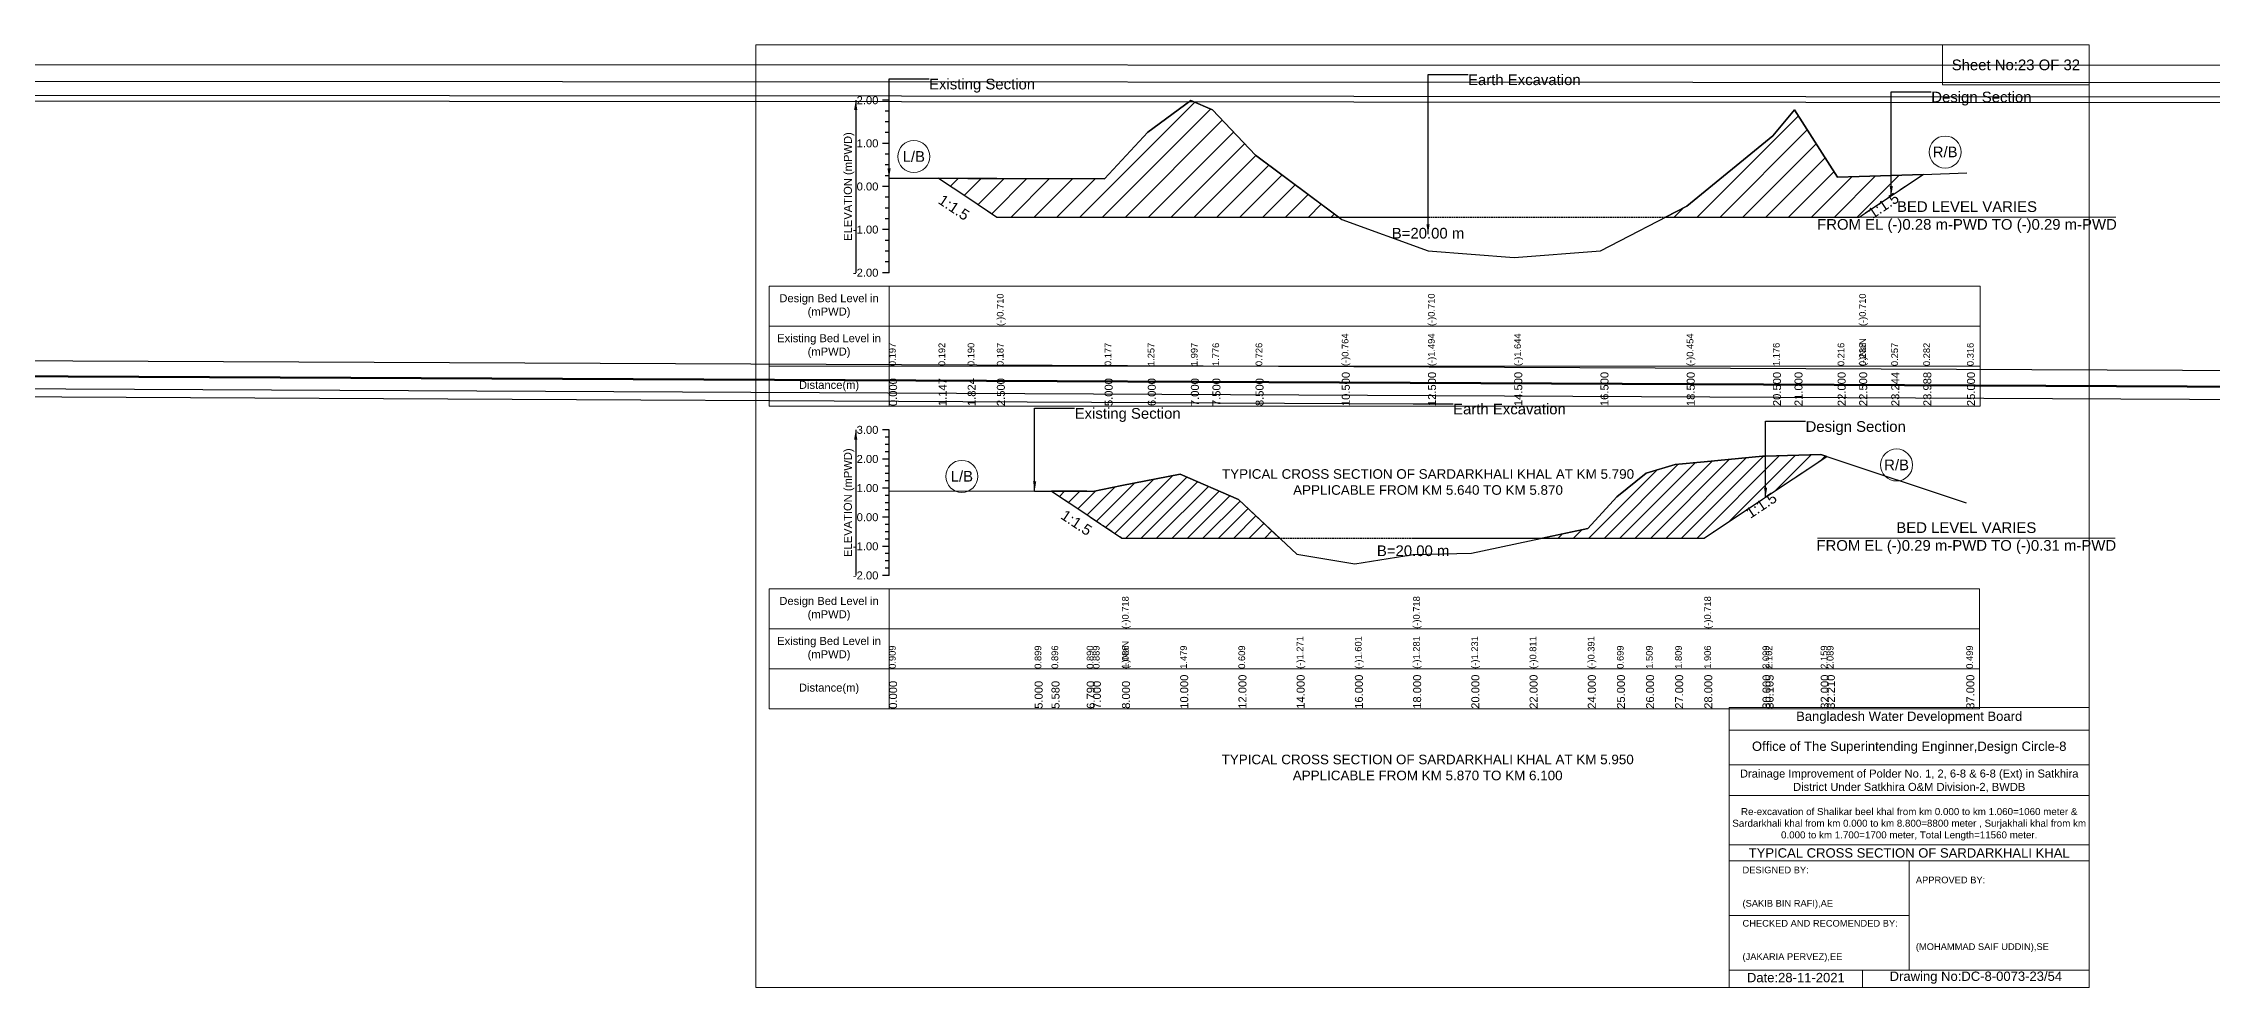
# Model space of a CAD drawing. Header units: inches. Extents: x 0 to 416000, y -4242 to 7.
# Drawn here: x 316795 to 326551, y -4242 to 7 of the extents above; entities that cross this region are included whole.
import ezdxf

# ---------------------------------------------------------------- set-up
doc = ezdxf.new("R2010")
doc.units = ezdxf.units.IN
doc.header["$LTSCALE"] = 7
doc.header["$MEASUREMENT"] = 0
doc.linetypes.add('DASHED', pattern=[0.75, 0.5, -0.25])
for name, color, linetype, lineweight in [('Cross section Data Border', 7, 'Continuous', 9), ('Cross Section Labels', 7, 'Continuous', 9), ('Design_Bed_Level for Xsection', 7, 'DASHED', 25), ('Existing_Bed_Level for Xsection', 7, 'Continuous', 25), ('Long Section Labels', 7, 'Continuous', 9)]:
    doc.layers.add(name, color=color, linetype=linetype, lineweight=lineweight)
doc.styles.get("Standard").update_dxf_attribs({"font": 'arial.ttf'})
doc.dimstyles.get("Standard").update_dxf_attribs({"dimtxt": 0.18, "dimasz": 0.18, "dimexe": 0.18, "dimexo": 0.0625, "dimgap": 0.09, "dimtad": 0, "dimtih": 1, "dimtoh": 1, "dimdec": 4, "dimzin": 0, "dimdsep": 46, "dimtxsty": 'Standard', "dimcen": 0.09, "dimadec": 0, "dimazin": 0, "dimtfac": 1, "dimtdec": 4, "dimtofl": 0, "dimtmove": 0, "dimatfit": 3, "dimfxl": 1, "dimtolj": 1, "dimtzin": 0, "dimarcsym": 0})

msp = doc.modelspace()

# ---------------------------------------------------------------- hatches: boundary and pattern name
at = {"layer": 'Existing_Bed_Level for Xsection'}
h = msp.add_hatch(dxfattribs=at)
h.set_pattern_fill('ANSI31', color=256, scale=582, style=0)
h.paths.add_polyline_path([(320822.5, -599.7), (320953.8, -687.2), (321085, -774.7), (321570, -774.7), (321764, -774.7), (321958, -774.7), (322055, -774.7), (322249, -774.7), (322622.8, -774.7), (322249, -496.2), (322055, -292.5), (321958, -249.6), (321764, -393.2), (321570, -602.7), (321085, -600.8), (320953.8, -600.3)])
h = msp.add_hatch(dxfattribs=at)
h.set_pattern_fill('ANSI31', color=256, scale=582, style=0)
h.paths.add_polyline_path([(324093.7, -774.7), (324189, -774.7), (324577, -774.7), (324674, -774.7), (324868, -774.7), (324965, -774.7), (325109.3, -678.5), (325253.6, -582.3), (325109.3, -587.1), (324965, -591.9), (324868, -595.2), (324674, -292.5), (324577, -408.9), (324189, -725.1)])
h = msp.add_hatch(dxfattribs=at)
h.set_pattern_fill('ANSI31', color=256, scale=393, style=0)
h.paths.add_polyline_path([(323540.3, -2219.3), (323744, -2219.3), (323875, -2219.3), (324006, -2219.3), (324137, -2219.3), (324268, -2219.3), (324530, -2044.6), (324543.8, -2035.4), (324792, -1869.9), (324819.5, -1851.6), (324792, -1842.4), (324543.8, -1849.9), (324530, -1850.3), (324268, -1875.6), (324137, -1888.3), (324006, -1927.6), (323875, -2033.7), (323744, -2176.5)])
h = msp.add_hatch(dxfattribs=at)
h.set_pattern_fill('ANSI31', color=256, scale=393, style=0)
h.paths.add_polyline_path([(321330.9, -2007.9), (321489.5, -2113.6), (321517, -2131.9), (321648, -2219.3), (321910, -2219.3), (322172, -2219.3), (322356.9, -2219.3), (322172, -2045.5), (321910, -1931.5), (321648, -1983), (321517, -2008.8), (321489.5, -2008.7)])

# ---------------------------------------------------------------- linework, layer by layer
at = {"layer": 'Cross section Data Border'}
for points in [[(320000, 0), (326000, 0), (326000, -4242), (320000, -4242)], [(325340, 0), (326000, 0), (326000, -180), (325340, -180)], [(320060, -1085.1), (325510, -1085.1), (325510, -1625.1), (320060, -1625.1)], [(320060, -2447.3), (325507, -2447.3), (325507, -2987.3), (320060, -2987.3)]]:
    msp.add_lwpolyline(points, close=True, dxfattribs=at)
for points in [[(320600, -1085.1), (320600, -1625.1)], [(320060, -1265.1), (325510, -1265.1)], [(320060, -1445.1), (325510, -1445.1)], [(320600, -2447.3), (320600, -2987.3)], [(320060, -2627.3), (325507, -2627.3)], [(320060, -2807.3), (325507, -2807.3)], [(324380, -4242), (324380, -2982), (326000, -2982)], [(324380, -3084), (326000, -3084)], [(324380, -3240), (326000, -3240)], [(324380, -3378), (326000, -3378)], [(324380, -3600), (326000, -3600)], [(324380, -3672), (326000, -3672)], [(325190, -3672), (325190, -4164)], [(324380, -3918), (325190, -3918)], [(324380, -4164), (326000, -4164)], [(324980, -4164), (324980, -4242)]]:
    msp.add_lwpolyline(points, dxfattribs=at)
at = {"layer": 'Cross Section Labels'}
for points in [[(324780.2, -774.7), (326119.8, -774.7)], [(324777.2, -2219.3), (326116.8, -2219.3)]]:
    msp.add_lwpolyline(points, dxfattribs=at)
for centre in [(320711.3, -502.3), (325351.8, -482), (325133.3, -1890.2), (320927.5, -1941.3)]:
    msp.add_circle(centre, 72, dxfattribs=at)
at = {"layer": 'Design_Bed_Level for Xsection'}
for points in [[(320822.5, -599.7), (320953.8, -687.2), (321085, -774.7), (323025, -774.7), (324965, -774.7), (325109.3, -678.5), (325253.6, -582.3)], [(321330.9, -2007.9), (321489.5, -2113.6), (321648, -2219.3), (322958, -2219.3), (324268, -2219.3), (324543.8, -2035.4), (324819.5, -1851.6)]]:
    msp.add_lwpolyline(points, dxfattribs=at)
at = {"layer": 'Existing_Bed_Level for Xsection'}
for points in [[(320600, -249.1), (320570, -249.1)], [(320600, -1025.1), (320600, -831.1), (320600, -637.1), (320600, -443.1), (320600, -249.1)], [(320600, -598.8), (320822.5, -599.7), (320953.8, -600.3), (321085, -600.8), (321085, -600.8), (321570, -602.7), (321764, -393.2), (321958, -249.6), (322055, -292.5), (322249, -496.2), (322637, -785.3), (323025, -926.9), (323025, -926.9), (323413, -956), (323801, -926.9), (324189, -725.1), (324577, -408.9), (324674, -292.5), (324868, -595.2), (324965, -591.9), (324965, -591.9), (325109.3, -587.1), (325253.6, -582.3), (325450, -575.8)], [(320600, -297.6), (320582, -297.6)], [(320600, -346.1), (320582, -346.1)], [(320600, -443.1), (320570, -443.1)], [(320600, -394.6), (320582, -394.6)], [(320600, -491.6), (320582, -491.6)], [(320600, -540.1), (320582, -540.1)], [(320600, -637.1), (320570, -637.1)], [(320600, -588.6), (320582, -588.6)], [(320600, -685.6), (320582, -685.6)], [(320600, -734.1), (320582, -734.1)], [(320600, -831.1), (320570, -831.1)], [(320600, -782.6), (320582, -782.6)], [(320600, -879.6), (320582, -879.6)], [(320600, -928.1), (320582, -928.1)], [(320600, -1025.1), (320570, -1025.1)], [(320600, -976.6), (320582, -976.6)], [(320600, -1732.3), (320570, -1732.3)], [(320600, -2387.3), (320600, -2256.3), (320600, -2125.3), (320600, -1994.3), (320600, -1863.3), (320600, -1732.3)], [(320600, -1765), (320582, -1765)], [(320600, -1797.8), (320582, -1797.8)], [(320600, -1830.5), (320582, -1830.5)], [(320600, -2006.2), (321255, -2007.5), (321330.9, -2007.9), (321489.5, -2008.7), (321517, -2008.8), (321648, -1983), (321648, -1983), (321910, -1931.5), (322172, -2045.5), (322434, -2291.8), (322696, -2335), (322958, -2293.1), (322958, -2293.1), (323220, -2286.5), (323482, -2231.5), (323744, -2176.5), (323875, -2033.7), (324006, -1927.6), (324137, -1888.3), (324268, -1875.6), (324268, -1875.6), (324530, -1850.3), (324543.8, -1849.9), (324792, -1842.4), (324819.5, -1851.6), (325447, -2059.9)], [(320600, -1863.3), (320570, -1863.3)], [(320600, -1896), (320582, -1896)], [(320600, -1928.8), (320582, -1928.8)], [(320600, -1994.3), (320570, -1994.3)], [(320600, -1961.5), (320582, -1961.5)], [(320600, -2027), (320582, -2027)], [(320600, -2125.3), (320570, -2125.3)], [(320600, -2059.8), (320582, -2059.8)], [(320600, -2092.5), (320582, -2092.5)], [(320600, -2158), (320582, -2158)], [(320600, -2190.8), (320582, -2190.8)], [(320600, -2223.5), (320582, -2223.5)], [(320600, -2256.3), (320570, -2256.3)], [(320600, -2289), (320582, -2289)], [(320600, -2321.8), (320582, -2321.8)], [(320600, -2387.3), (320570, -2387.3)], [(320600, -2354.5), (320582, -2354.5)]]:
    msp.add_lwpolyline(points, dxfattribs=at)
for points in [[(320822.5, -599.7), (320953.8, -687.2), (321085, -774.7), (321085, -774.7), (321570, -774.7), (321764, -774.7), (321958, -774.7), (322055, -774.7), (322249, -774.7), (322622.8, -774.7), (322249, -496.2), (322055, -292.5), (321958, -249.6), (321764, -393.2), (321570, -602.7), (321085, -600.8), (321085, -600.8), (320953.8, -600.3)], [(324093.7, -774.7), (324189, -774.7), (324577, -774.7), (324674, -774.7), (324868, -774.7), (324965, -774.7), (324965, -774.7), (325109.3, -678.5), (325253.6, -582.3), (325253.6, -582.3), (325253.6, -582.3), (325109.3, -587.1), (324965, -591.9), (324965, -591.9), (324868, -595.2), (324674, -292.5), (324577, -408.9), (324189, -725.1)], [(323540.3, -2219.3), (323744, -2219.3), (323875, -2219.3), (324006, -2219.3), (324137, -2219.3), (324268, -2219.3), (324268, -2219.3), (324530, -2044.6), (324543.8, -2035.4), (324792, -1869.9), (324819.5, -1851.6), (324819.5, -1851.6), (324819.5, -1851.6), (324792, -1842.4), (324543.8, -1849.9), (324530, -1850.3), (324268, -1875.6), (324268, -1875.6), (324137, -1888.3), (324006, -1927.6), (323875, -2033.7), (323744, -2176.5)], [(321330.9, -2007.9), (321330.9, -2007.9), (321489.5, -2113.6), (321517, -2131.9), (321648, -2219.3), (321648, -2219.3), (321910, -2219.3), (322172, -2219.3), (322356.9, -2219.3), (322172, -2045.5), (321910, -1931.5), (321648, -1983), (321648, -1983), (321517, -2008.8), (321489.5, -2008.7), (321330.9, -2007.9)]]:
    msp.add_lwpolyline(points, close=True, dxfattribs=at)

# ---------------------------------------------------------------- texts
at = {"layer": 'Cross section Data Border', "attachment_point": 5}
for s, insert, char_height in [('Sheet No:23 OF 32', (325670, -90), 48), ('Bangladesh Water Development Board', (325190, -3027), 42), ('Office of The Superintending Enginner,Design Circle-8', (325190, -3162), 42)]:
    msp.add_mtext(s, dxfattribs=dict(at, insert=insert, char_height=char_height))
at = {"layer": 'Cross section Data Border'}
for s, insert, char_height, width, attachment_point in [('Design Bed Level in (mPWD)', (320330, -1175.1), 36, 480, 5), ('Existing Bed Level in (mPWD)', (320330, -1355.1), 36, 480, 5), ('Distance(m)', (320330, -1535.1), 36, 480, 5), ('Design Bed Level in (mPWD)', (320330, -2537.3), 36, 480, 5), ('Existing Bed Level in (mPWD)', (320330, -2717.3), 36, 480, 5), ('Distance(m)', (320330, -2897.3), 36, 480, 5), ('Drainage Improvement of Polder No. 1, 2, 6-8 & 6-8 (Ext) in Satkhira District Under Satkhira O&M Division-2, BWDB', (325190, -3312), 36, 1680, 5), ('Re-excavation of Shalikar beel khal from km 0.000 to km 1.060=1060 meter & Sardarkhali khal from km 0.000 to km 8.800=8800 meter , Surjakhali khal from km 0.000 to km 1.700=1700 meter, Total Length=11560 meter.', (325190, -3507), 31.4683, 1620, 5), ('DESIGNED BY:^J^J^J(SAKIB BIN RAFI),AE', (324440, -3792), 30, 840, 4), ('TYPICAL CROSS SECTION OF SARDARKHALI KHAL', (325190, -3636), 42, 1680, 5), ('APPROVED BY:^J^J^J^J^J^J(MOHAMMAD SAIF UDDIN),SE', (325220, -3912), 30, 840, 4), ('CHECKED AND RECOMENDED BY:^J^J^J(JAKARIA PERVEZ),EE', (324440, -4032), 30, 840, 4), ('Date:28-11-2021', (324680, -4197), 42, 840, 5), ('Drawing No:DC-8-0073-23/54', (325490, -4197), 42, 1320, 5)]:
    msp.add_mtext(s, dxfattribs=dict(at, insert=insert, char_height=char_height, width=width, attachment_point=attachment_point))
at = {"layer": 'Cross Section Labels'}
for s, insert, char_height, attachment_point in [('Existing Section', (320780, -152.1), 48, 1), ('Earth Excavation', (323205, -132.7), 48, 1), ('Design Section', (325289.3, -210.3), 48, 1), ('L/B', (320711.3, -502.3), 48, 5), ('R/B', (325351.8, -482), 48, 5), ('BED LEVEL VARIES ^JFROM EL (-)0.28 m-PWD TO (-)0.29 m-PWD', (325450, -774.7), 48, 5), ('B=20.00 m', (323025, -823.2), 48, 2), ('Existing Section', (321435, -1634), 48, 1), ('Earth Excavation', (323138, -1614.4), 48, 1), ('Design Section', (324723.8, -1693), 48, 1), ('L/B', (320927.5, -1941.3), 48, 5), ('TYPICAL CROSS SECTION OF SARDARKHALI KHAL AT KM 5.790^JAPPLICABLE FROM KM 5.640 TO KM 5.870', (323025, -1967), 43.2, 5), ('R/B', (325133.3, -1890.2), 48, 5), ('BED LEVEL VARIES ^JFROM EL (-)0.29 m-PWD TO (-)0.31 m-PWD', (325447, -2219.3), 48, 5), ('B=20.00 m', (322958, -2252), 48, 2), ('TYPICAL CROSS SECTION OF SARDARKHALI KHAL AT KM 5.950^JAPPLICABLE FROM KM 5.870 TO KM 6.100', (323023.5, -3251.5), 43.2, 5)]:
    msp.add_mtext(s, dxfattribs=dict(at, insert=insert, char_height=char_height, attachment_point=attachment_point))
at = {"layer": 'Cross Section Labels', "char_height": 48, "attachment_point": 2}
for insert, rotation in [((320905.3, -711.5), 326.30993), ((325060.8, -702.8), 33.69007), ((324511, -2051.8), 33.69007), ((321456.7, -2129.9), 326.30993)]:
    msp.add_mtext('1:1.5', dxfattribs=dict(at, insert=insert, rotation=rotation))
at = {"layer": 'Existing_Bed_Level for Xsection', "char_height": 36, "attachment_point": 6}
for s, insert in [('2.00', (320552, -249.1)), ('1.00', (320552, -443.1)), ('0.00', (320552, -637.1)), ('-1.00', (320552, -831.1)), ('-2.00', (320552, -1025.1)), ('3.00', (320552, -1732.3)), ('2.00', (320552, -1863.3)), ('1.00', (320552, -1994.3)), ('0.00', (320552, -2125.3)), ('-1.00', (320552, -2256.3)), ('-2.00', (320552, -2387.3))]:
    msp.add_mtext(s, dxfattribs=dict(at, insert=insert))
at = {"layer": 'Existing_Bed_Level for Xsection', "char_height": 36, "attachment_point": 5, "rotation": 90}
for insert in [(320420, -637.1), (320420, -2059.8)]:
    msp.add_mtext('ELEVATION (mPWD)', dxfattribs=dict(at, insert=insert))
at = {"layer": 'Long Section Labels', "attachment_point": 1, "rotation": 90}
for s, insert, char_height in [('(-)0.710', (321085, -1265.1), 30), ('(-)0.710', (323025, -1265.1), 30), ('(-)0.710', (324965, -1265.1), 30), ('0.197', (320600, -1445.1), 30), ('0.192', (320822.5, -1445.1), 30), ('0.190', (320953.8, -1445.1), 30), ('0.187', (321085, -1445.1), 30), ('0.187', (321085, -1445.1), 30), ('0.187', (321085, -1445.1), 30), ('0.177', (321570, -1445.1), 30), ('1.257', (321764, -1445.1), 30), ('1.997', (321958, -1445.1), 30), ('1.776', (322055, -1445.1), 30), ('1.776', (322055, -1445.1), 30), ('0.726', (322249, -1445.1), 30), ('(-)0.764', (322637, -1445.1), 30), ('(-)1.494', (323025, -1445.1), 30), ('(-)1.494', (323025, -1445.1), 30), ('(-)1.494', (323025, -1445.1), 30), ('(-)1.494', (323025, -1445.1), 30), ('(-)1.644', (323413, -1445.1), 30), ('(-)0.454', (324189, -1445.1), 30), ('1.176', (324577, -1445.1), 30), ('0.216', (324868, -1445.1), 30), ('(-)NaN', (324965, -1445.1), 30), ('0.233', (324965, -1445.1), 30), ('0.233', (324965, -1445.1), 30), ('0.257', (325109.3, -1445.1), 30), ('0.282', (325253.6, -1445.1), 30), ('0.316', (325450, -1445.1), 30), ('0.000', (320600, -1625.1), 36), ('1.147', (320822.5, -1625.1), 36), ('1.824', (320953.8, -1625.1), 36), ('2.500', (321085, -1625.1), 36), ('2.500', (321085, -1625.1), 36), ('2.500', (321085, -1625.1), 36), ('5.000', (321570, -1625.1), 36), ('6.000', (321764, -1625.1), 36), ('7.000', (321958, -1625.1), 36), ('7.500', (322055, -1625.1), 36), ('8.500', (322249, -1625.1), 36), ('10.500', (322637, -1625.1), 36), ('12.500', (323025, -1625.1), 36), ('12.500', (323025, -1625.1), 36), ('12.500', (323025, -1625.1), 36), ('14.500', (323413, -1625.1), 36), ('16.500', (323801, -1625.1), 36), ('18.500', (324189, -1625.1), 36), ('20.500', (324577, -1625.1), 36), ('21.000', (324674, -1625.1), 36), ('22.000', (324868, -1625.1), 36), ('22.500', (324965, -1625.1), 36), ('22.500', (324965, -1625.1), 36), ('22.500', (324965, -1625.1), 36), ('23.244', (325109.3, -1625.1), 36), ('23.988', (325253.6, -1625.1), 36), ('25.000', (325450, -1625.1), 36), ('(-)0.718', (321648, -2627.3), 30), ('(-)0.718', (322958, -2627.3), 30), ('(-)0.718', (324268, -2627.3), 30), ('0.909', (320600, -2807.3), 30), ('0.899', (321255, -2807.3), 30), ('0.896', (321330.9, -2807.3), 30), ('0.890', (321489.5, -2807.3), 30), ('0.889', (321517, -2807.3), 30), ('(-)NaN', (321648, -2807.3), 30), ('(-)NaN', (321648, -2807.3), 30), ('(-)NaN', (321648, -2807.3), 30), ('1.086', (321648, -2807.3), 30), ('1.086', (321648, -2807.3), 30), ('1.479', (321910, -2807.3), 30), ('0.609', (322172, -2807.3), 30), ('(-)1.271', (322434, -2807.3), 30), ('(-)1.601', (322696, -2807.3), 30), ('(-)1.281', (322958, -2807.3), 30), ('(-)1.281', (322958, -2807.3), 30), ('(-)1.231', (323220, -2807.3), 30), ('(-)0.811', (323482, -2807.3), 30), ('(-)0.391', (323744, -2807.3), 30), ('0.699', (323875, -2807.3), 30), ('1.509', (324006, -2807.3), 30), ('1.809', (324137, -2807.3), 30), ('1.906', (324268, -2807.3), 30), ('1.906', (324268, -2807.3), 30), ('2.099', (324530, -2807.3), 30), ('2.102', (324543.8, -2807.3), 30), ('2.159', (324792, -2807.3), 30), ('2.089', (324819.5, -2807.3), 30), ('0.499', (325447, -2807.3), 30), ('0.000', (320600, -2987.3), 36), ('5.000', (321255, -2987.3), 36), ('5.580', (321330.9, -2987.3), 36), ('6.790', (321489.5, -2987.3), 36), ('7.000', (321517, -2987.3), 36), ('8.000', (321648, -2987.3), 36), ('8.000', (321648, -2987.3), 36), ('8.000', (321648, -2987.3), 36), ('10.000', (321910, -2987.3), 36), ('12.000', (322172, -2987.3), 36), ('14.000', (322434, -2987.3), 36), ('16.000', (322696, -2987.3), 36), ('18.000', (322958, -2987.3), 36), ('18.000', (322958, -2987.3), 36), ('18.000', (322958, -2987.3), 36), ('20.000', (323220, -2987.3), 36), ('22.000', (323482, -2987.3), 36), ('24.000', (323744, -2987.3), 36), ('25.000', (323875, -2987.3), 36), ('26.000', (324006, -2987.3), 36), ('27.000', (324137, -2987.3), 36), ('28.000', (324268, -2987.3), 36), ('28.000', (324268, -2987.3), 36), ('28.000', (324268, -2987.3), 36), ('30.000', (324530, -2987.3), 36), ('30.105', (324543.8, -2987.3), 36), ('32.000', (324792, -2987.3), 36), ('32.210', (324819.5, -2987.3), 36), ('37.000', (325447, -2987.3), 36)]:
    msp.add_mtext(s, dxfattribs=dict(at, insert=insert, char_height=char_height))

# ---------------------------------------------------------------- leaders
at = {"layer": 'Cross Section Labels', "annotation_type": 0, "has_hookline": 1, "hookline_direction": 0}
for points, text_width in [([(0, 0), (332446, -171.3), (332625.9, -171.3)], 497), ([(0, 0), (342778, -95.2), (342957.9, -95.2)], 497), ([(0, 0), (383141, -273.2), (383320.9, -273.2)], 497), ([(0, 0), (392544, -311.8), (392723.9, -311.8)], 497), ([(0, 0), (402652, -286.9), (402831.9, -286.9)], 497), ([(0, 0), (322958, -1614.4), (323137.9, -1614.4)], 497), ([(0, 0), (332565, -1623.5), (332744.9, -1623.5)], 497), ([(0, 0), (342899, -1610.9), (343078.9, -1610.9)], 497), ([(0, 0), (372584, -1670.8), (372763.9, -1670.8)], 497), ([(0, 0), (382536, -1802.2), (382715.9, -1802.2)], 497), ([(320600, -598.8), (320600, -152.1), (320779.9, -152.1)], 467.2), ([(323025, -850.8), (323025, -132.7), (323204.9, -132.7)], 497), ([(325109.3, -678.5), (325109.3, -210.3), (325289.2, -210.3)], 441.2), ([(321255, -2007.5), (321255, -1634), (321434.9, -1634)], 467.2), ([(324543.8, -2035.4), (324543.8, -1693), (324723.7, -1693)], 441.2)]:
    msp.add_leader(points, dimstyle='Standard', override={"dimasz": 43.2}, dxfattribs=dict(at, text_width=text_width))
at = {"layer": 'Existing_Bed_Level for Xsection'}
for points in [[(320450, -249.1), (320450, -1025.1)], [(320450, -1732.3), (320450, -2387.3)]]:
    msp.add_leader(points, dimstyle='Standard', override={"dimasz": 43.2}, dxfattribs=at)

doc.saveas('drawing.dxf')
